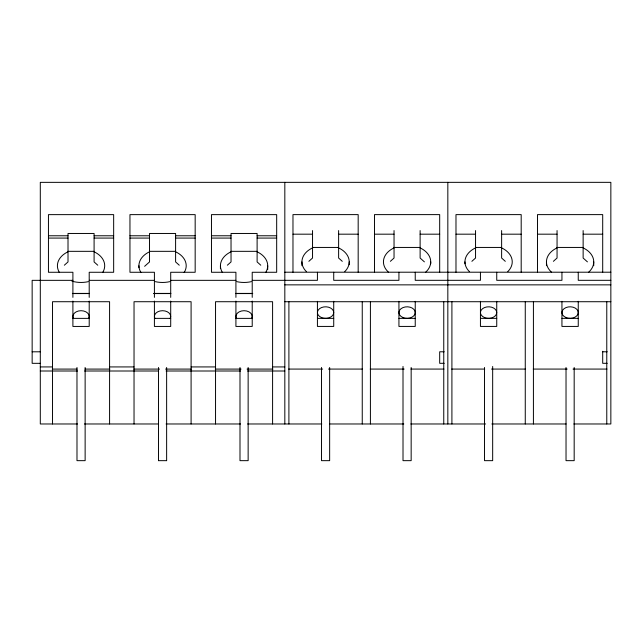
<?xml version="1.0" encoding="UTF-8"?>
<svg xmlns="http://www.w3.org/2000/svg" width="643" height="643" viewBox="0 0 643 643"><rect width="100%" height="100%" fill="white"/><g stroke="black" fill="none" stroke-linecap="round" stroke-linejoin="round"><path stroke-width="0.96" d="M64.348 265.213L68.013 261.926L68.013 233.465L94.095 233.465L94.095 261.926L97.76 265.213M144.627 266.315L149.522 261.926L149.522 233.465L175.603 233.465L175.603 261.926L179.268 265.213M227.357 265.213L231.03 261.926L231.03 233.465L257.112 233.465L257.112 261.926L260.777 265.213M308.865 261.323L312.538 258.028L312.538 230.564M390.373 261.323L394.038 258.028L394.038 230.564M471.882 261.323L475.547 258.028L475.547 230.564M553.39 261.323L557.055 258.028L557.055 230.564M292.975 234.181L312.538 234.181M338.62 234.181L358.175 234.181M374.483 234.181L394.038 234.181M420.12 234.181L439.683 234.181M455.983 234.181L475.547 234.181M501.628 234.181L521.192 234.181M537.492 234.181L557.055 234.181M583.137 234.181L602.7 234.181M48.45 235.772L68.013 235.772M94.095 235.772L113.658 235.772M129.958 235.772L149.522 235.772M175.603 235.772L195.167 235.772M211.467 235.772L231.03 235.772M257.112 235.772L276.675 235.772M48.45 238.079L68.013 238.079M94.095 238.079L113.658 238.079M129.958 238.079L149.522 238.079M175.603 238.079L195.167 238.079M211.467 238.079L231.03 238.079M257.112 238.079L276.675 238.079M312.538 247.442L338.62 247.442M394.038 247.442L420.12 247.442M475.547 247.442L501.628 247.442M557.055 247.442L583.137 247.442M68.013 251.333L94.095 251.333M149.522 251.333L175.603 251.333M231.03 251.333L257.112 251.333M284.825 272.206L610.85 272.206M72.9 280.34L32.15 280.34L32.15 363.327L40.3 363.327M89.208 280.34L154.408 280.34M170.708 280.34L235.917 280.34M252.217 280.34L317.425 280.316L317.425 272.246M610.85 280.316L578.25 280.316L578.25 272.246M284.825 284.857L610.85 284.857M72.667 293.409L89.441 293.409M154.175 293.409L170.942 293.409M235.684 293.409L252.45 293.409M72.37 293.57L89.409 293.57M153.54 293.57L170.58 293.57M235.716 293.57L252.755 293.57M284.825 301.72L610.85 301.72M72.9 318.373L89.208 318.373M154.408 318.373L170.708 318.373M235.917 318.373L252.217 318.373M317.425 318.357L333.725 318.357M398.933 318.357L415.233 318.357M480.442 318.357L496.742 318.357M561.942 318.357L578.25 318.357M32.15 351.801L40.3 351.801M444.217 351.785L439.683 351.785L439.683 363.311L444.217 363.311M602.7 351.785L607.225 351.785M607.225 363.311L602.7 363.311L602.7 351.271M40.3 366.928L52.525 366.928M109.583 366.928L134.033 366.928M191.092 366.928L215.542 366.928M272.592 366.928L284.825 366.928M52.228 369.09L77.08 369.09M85.029 369.09L109.881 369.09M133.736 369.09L159.577 369.09M165.54 369.09L191.389 369.09M215.244 369.09L241.085 369.09M247.049 369.09L272.897 369.09M288.707 369.074L322.665 369.074M328.485 369.074L362.451 369.074M370.207 369.074L404.174 369.074M410.965 369.074L443.951 369.074M451.716 369.074L484.709 369.074M491.501 369.074L525.46 369.074M533.224 369.074L567.182 369.074M573.009 369.074L606.968 369.074M40.3 371.003L77.554 371.003M84.555 371.003L158.057 371.003M166.063 371.003L240.562 371.003M247.571 371.003L284.825 371.003M77.554 423.978L40.3 423.978L40.3 182.355L610.85 182.339L610.85 423.978L573.845 423.978M84.394 423.978L158.556 423.978M166.063 423.978L240.562 423.978M247.571 423.978L321.821 423.978M329.537 423.978L403.828 423.978M410.829 423.978L485.618 423.978M491.839 423.978L566.129 423.978M158.499 460.661L166.625 460.661M587.421 261.87L583.137 258.028L583.137 230.564M505.302 261.323L501.628 258.028L501.628 230.564M424.404 261.87L420.12 258.028L420.12 230.564M342.285 261.323L338.62 258.028L338.62 230.564M606.775 301.72L606.775 423.978M602.7 272.246L602.7 214.617L537.492 214.617L537.492 272.246M593.73 261.846L593.73 265.688M578.25 301.318L578.25 326.427L561.942 326.427L561.942 301.318M574.175 367.458L574.175 460.661L566.033 460.661L566.025 367.458M561.942 272.246L561.942 280.316L496.742 280.316L496.742 272.246M546.462 261.846L546.462 265.688M533.417 301.72L533.417 423.978M525.267 301.72L525.267 423.978M521.192 272.246L521.192 214.617L455.983 214.617L455.983 272.246M496.742 301.318L496.742 326.427L480.442 326.427L480.442 301.318M492.667 366.462L492.667 460.661L484.525 460.661L484.517 367.458M480.442 272.246L480.442 280.316L415.233 280.316L415.233 272.246M464.953 261.846L464.953 263.767M451.908 301.72L451.908 423.978M447.833 182.339L447.833 423.978M443.758 301.72L443.758 423.978M439.683 272.246L439.683 214.617L374.483 214.617L374.483 272.246M430.722 261.846L430.722 263.767M415.233 301.318L415.233 326.427L398.933 326.427L398.933 301.318M411.158 367.458L411.158 460.661L403.016 460.661L403.008 366.462M398.933 272.246L398.933 280.316L333.725 280.316L333.725 272.246M370.408 301.72L370.408 423.978M362.25 301.72L362.25 423.978M358.175 272.246L358.175 214.617L292.975 214.617L292.975 272.246M349.213 261.846L349.213 264.731M333.725 301.318L333.725 326.427L317.425 326.427L317.425 301.318M329.65 367.458L329.65 460.661L321.508 460.661L321.5 367.458M301.937 261.846L301.937 265.688M288.9 301.72L288.9 423.978M284.825 182.339L284.825 423.978M272.592 423.978L272.592 301.72L215.542 301.72L215.542 423.978M267.705 265.744L267.705 269.586M252.217 297.379L252.217 272.27L276.675 272.27L276.675 214.633L211.467 214.633L211.467 272.27L235.917 272.27L235.917 297.379M252.217 301.085L252.217 326.443L235.917 326.443L235.917 301.085M248.142 367.458L248.142 460.661L240 460.661L239.992 367.458M220.428 265.744L220.428 268.621M191.092 423.978L191.092 301.72L134.033 301.72L134.033 423.978M170.708 297.379L170.708 272.27L195.167 272.27L195.167 214.633L129.958 214.633L129.958 272.27L154.408 272.27L154.408 297.379M170.708 301.085L170.708 326.443L154.408 326.443L154.408 301.085M166.633 367.458L166.633 460.661M158.483 367.458L158.483 460.661M138.928 265.744L138.928 267.665M109.583 423.978L109.583 301.72L52.525 301.72L52.525 423.978M89.208 297.379L89.208 272.27L113.658 272.27L113.658 214.633L48.45 214.633L48.45 272.27L72.9 272.27L72.9 297.379M89.208 301.085L89.208 326.443L72.9 326.443L72.9 301.085M85.133 367.458L85.133 460.661L76.991 460.661L76.975 367.458M338.234 247.732A23.638 16.71 0 0 1 344.696 271.676M306.454 271.676A23.638 16.71 0 0 1 312.916 247.732M419.742 247.732A23.638 16.718 0 0 1 425.73 272.118M388.428 272.118A23.638 16.718 0 0 1 394.416 247.732M93.991 251.751A23.638 16.71 0 0 1 102.647 272.544M88.356 281.642A23.638 16.71 0 0 1 71.895 281.152M59.461 272.544A23.638 16.71 0 0 1 68.118 251.751M73.398 318.43A8.15 5.763 0 0 1 81.058 310.698A8.15 5.763 0 0 1 88.71 318.43M256.734 251.63A23.638 16.71 0 0 1 265.663 272.544M251.373 281.642A23.638 16.71 0 0 1 236.761 281.642M222.478 272.544A23.638 16.71 0 0 1 231.408 251.63M236.407 318.43A8.15 5.763 0 0 1 244.067 310.698A8.15 5.763 0 0 1 251.726 318.43M175.499 251.751A23.638 16.71 0 0 1 184.155 272.544M169.865 281.642A23.638 16.71 0 0 1 155.26 281.642M140.97 272.544A23.638 16.71 0 0 1 149.626 251.751M154.899 318.43A8.15 5.763 0 0 1 162.558 310.698A8.15 5.763 0 0 1 170.218 318.43M582.759 247.732A23.638 16.71 0 0 1 588.747 272.118M551.445 272.118A23.638 16.71 0 0 1 557.433 247.732M501.251 247.732A23.638 16.71 0 0 1 507.713 271.676M469.47 271.676A23.638 16.71 0 0 1 475.924 247.732M321.5 317.554A8.15 5.763 0 0 0 333.725 312.562A8.15 5.763 0 0 0 321.5 307.571A8.15 5.763 0 0 0 321.5 317.554M403.008 317.554A8.15 5.763 0 0 0 415.233 312.562A8.15 5.763 0 0 0 403.008 307.571A8.15 5.763 0 0 0 403.008 317.554M566.025 317.554A8.15 5.763 0 0 0 578.25 312.562A8.15 5.763 0 0 0 566.025 307.571A8.15 5.763 0 0 0 566.025 317.554M484.517 317.554A8.15 5.763 0 0 0 496.742 312.562A8.15 5.763 0 0 0 484.517 307.571A8.15 5.763 0 0 0 484.517 317.554"/></g></svg>
